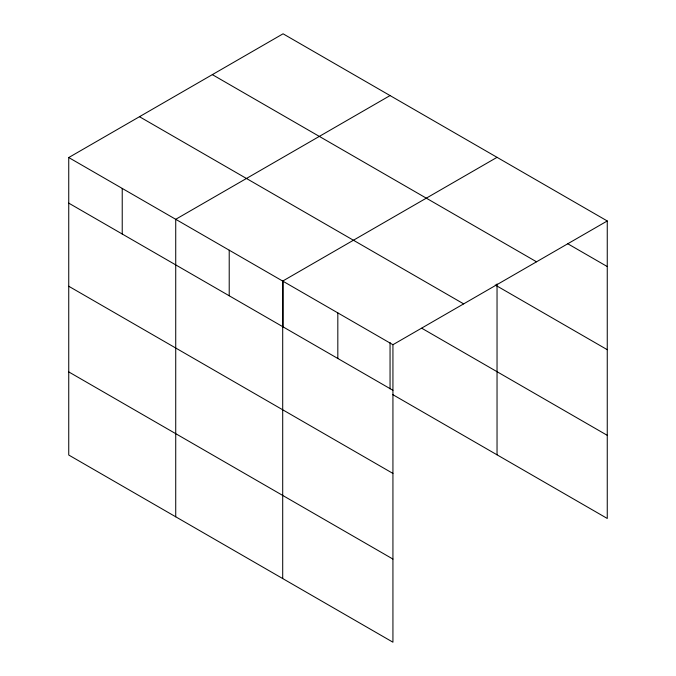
<?xml version="1.0" encoding="UTF-8"?>
<svg xmlns="http://www.w3.org/2000/svg" width="676" height="676" viewBox="0 0 676 676"><rect width="100%" height="100%" fill="white"/><g stroke="black" fill="none" stroke-linecap="round" stroke-linejoin="round"><path stroke-width="1.01" d="M392.933 473.428L392.933 344.709L68.741 157.542L68.741 455.032L392.933 642.2L392.933 473.428L68.741 286.252M392.773 394.623L607.259 518.458L607.259 220.968L283.067 33.8L68.741 157.542M390.052 95.569L175.726 219.303L175.726 516.794M497.037 157.331L282.703 281.072L282.703 578.563M392.933 344.709L607.259 220.968M567.502 243.605L607.259 266.555M212.34 74.63L536.533 261.806M495.221 285.002L607.259 349.686M139.467 116.703L463.66 303.879M421.782 328.249L607.259 435.336M68.741 203.13L392.933 390.297M68.741 371.901L392.933 559.069M497.037 283.945L497.037 454.821M390.052 342.546L390.052 388.844M337.823 312.895L337.823 358.483M283.067 280.785L283.067 327.083M229.215 250.188L229.215 295.775M122.229 188.427L122.229 234.014"/></g></svg>
